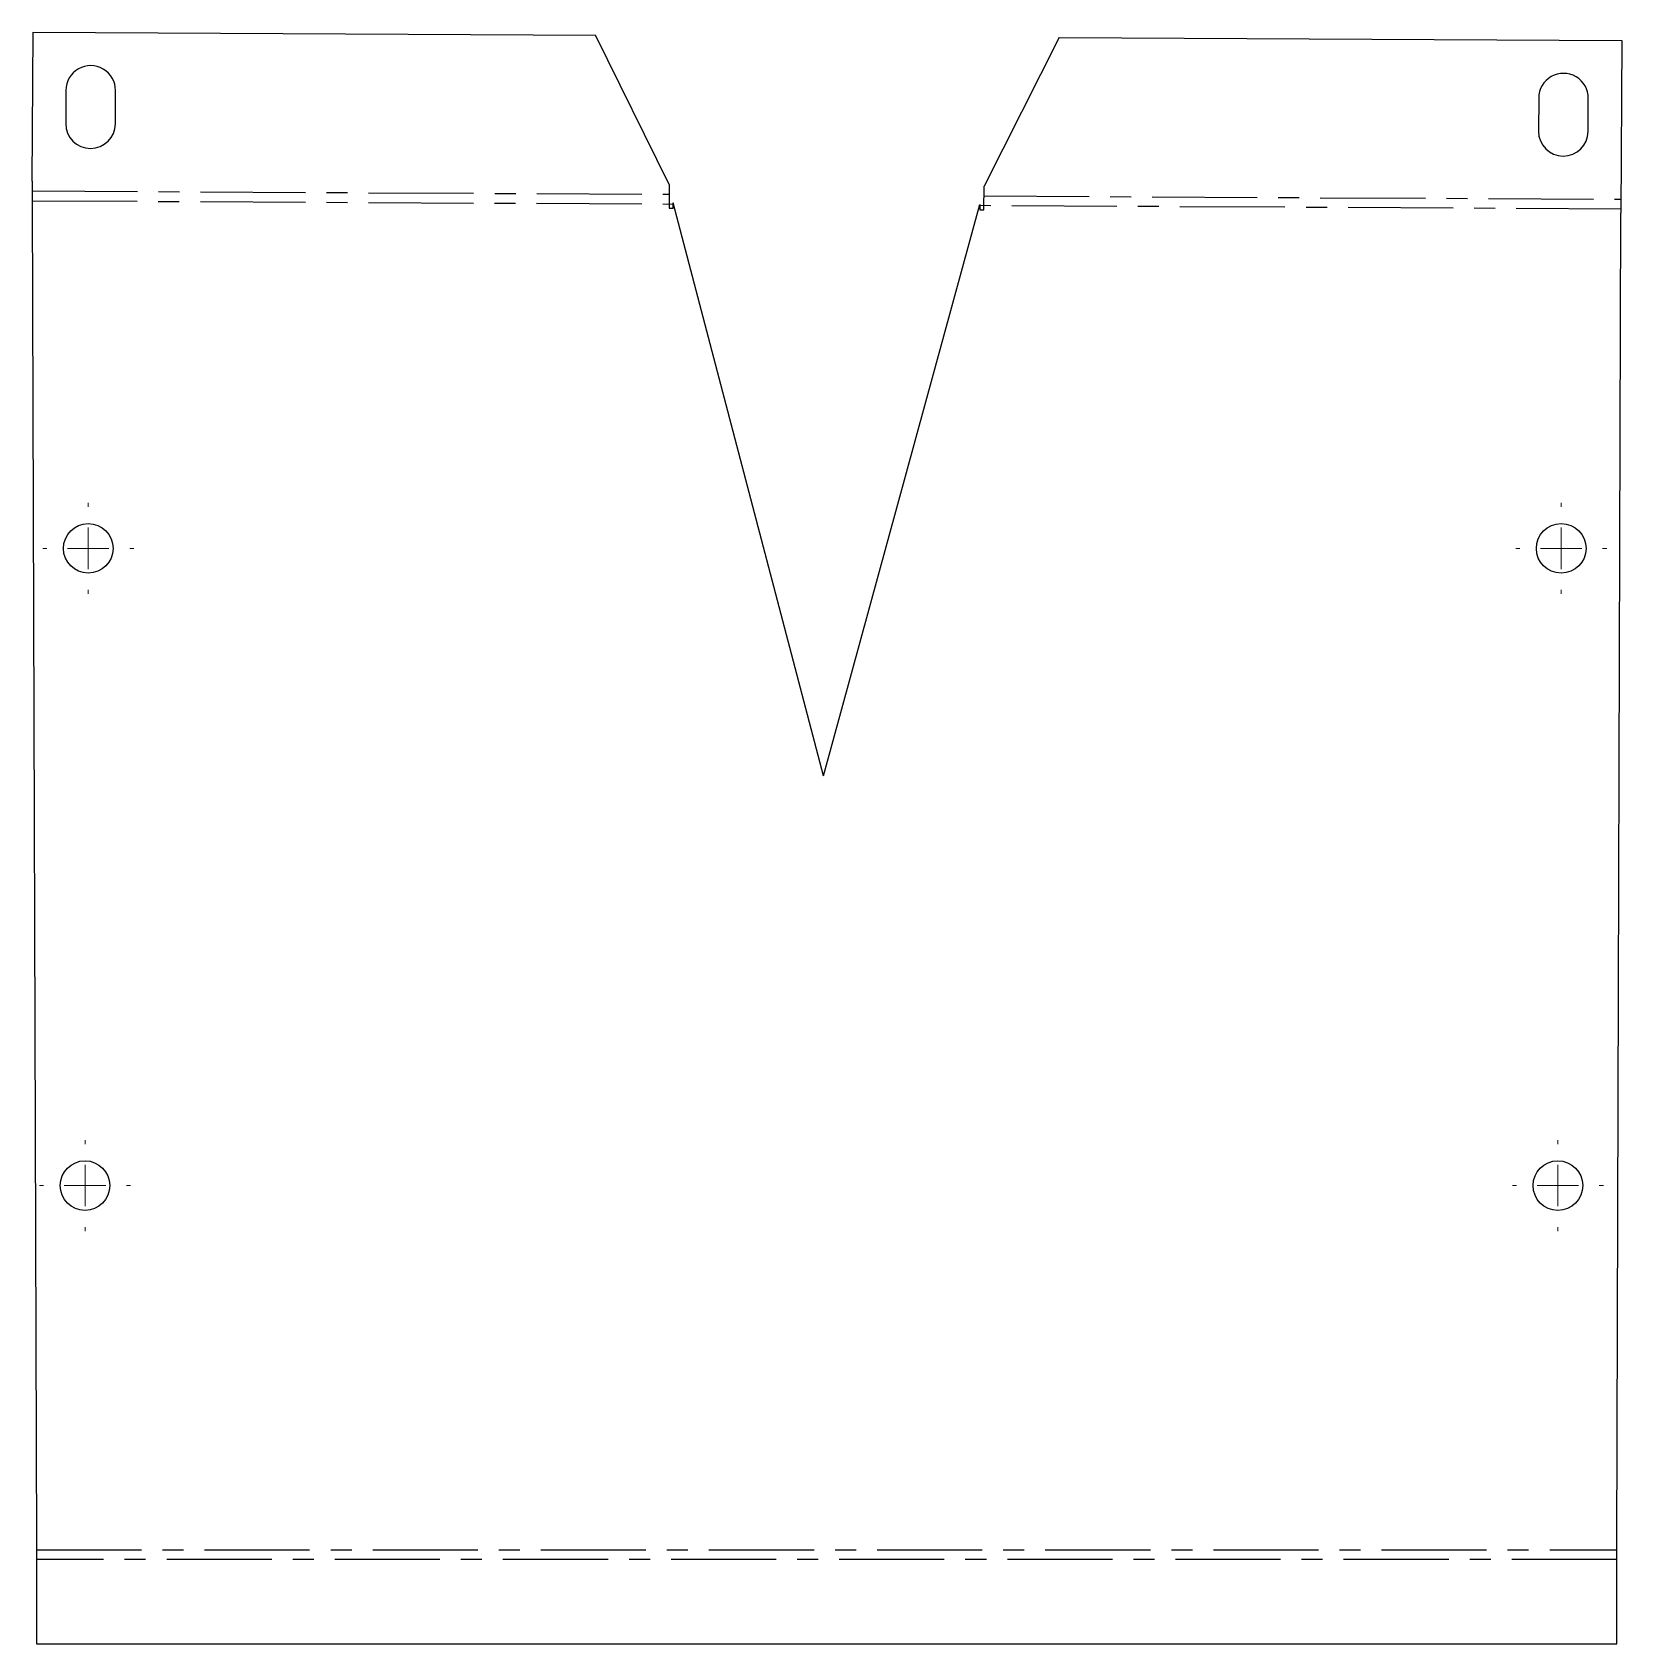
# Model space of a CAD drawing. Header units: millimetres. Extents: x 527 to 719, y 364 to 558.
import ezdxf

# ---------------------------------------------------------------- set-up
doc = ezdxf.new("R2010")
doc.units = ezdxf.units.MM
doc.linetypes.add('CENTERX2', pattern=[20.32, 12.7, -2.54, 2.54, -2.54])

# ---------------------------------------------------------------- blocks, each defined once
blk = doc.blocks.new('SW_CENTERMARKSYMBOL_0')
at = {"color": 0, "linetype": 'Continuous', "lineweight": 18}
for p, q in [((0, 5), (0, 5.5)), ((0, 0), (0, 2.5)), ((-5, 0), (-5.5, 0)), ((0, 0), (-2.5, 0)), ((0, 0), (0, -2.5)), ((0, 0), (2.5, 0)), ((5, 0), (5.5, 0)), ((0, -5), (0, -5.5))]:
    blk.add_line(p, q, dxfattribs=at)
blk = doc.blocks.new('SW_CENTERMARKSYMBOL_1')
at = {"color": 0, "linetype": 'Continuous', "lineweight": 18}
for p, q in [((0, 5), (0, 5.5)), ((0, 0), (0, 2.5)), ((-5, 0), (-5.5, 0)), ((0, 0), (-2.5, 0)), ((0, 0), (0, -2.5)), ((0, 0), (2.5, 0)), ((5, 0), (5.5, 0)), ((0, -5), (0, -5.5))]:
    blk.add_line(p, q, dxfattribs=at)
blk = doc.blocks.new('SW_CENTERMARKSYMBOL_2')
at = {"color": 0, "linetype": 'Continuous', "lineweight": 18}
for p, q in [((0, 5), (0, 5.5)), ((0, 0), (0, 2.5)), ((-5, 0), (-5.5, 0)), ((0, 0), (-2.5, 0)), ((0, 0), (0, -2.5)), ((0, 0), (2.5, 0)), ((5, 0), (5.5, 0)), ((0, -5), (0, -5.5))]:
    blk.add_line(p, q, dxfattribs=at)
blk = doc.blocks.new('SW_CENTERMARKSYMBOL_3')
at = {"color": 0, "linetype": 'Continuous', "lineweight": 18}
for p, q in [((0, 5), (0, 5.5)), ((0, 0), (0, 2.5)), ((-5, 0), (-5.5, 0)), ((0, 0), (-2.5, 0)), ((0, 0), (0, -2.5)), ((0, 0), (2.5, 0)), ((5, 0), (5.5, 0)), ((0, -5), (0, -5.5))]:
    blk.add_line(p, q, dxfattribs=at)

msp = doc.modelspace()

# ---------------------------------------------------------------- linework, layer by layer
at = {"color": 7, "linetype": 'Continuous', "lineweight": 25}
for p, q in [((526.82, 540.45), (526.91, 558.45)), ((526.91, 558.45), (594.89, 558.09)), ((603.79, 540.05), (594.89, 558.09)), ((650.94, 557.8), (641.84, 539.85)), ((650.94, 557.8), (718.91, 557.45)), ((718.91, 557.45), (718.8, 536.59)), ((530.88, 551.43), (530.86, 547.43)), ((536.86, 547.4), (536.88, 551.4)), ((708.87, 550.5), (708.85, 546.5)), ((714.85, 546.47), (714.87, 550.47)), ((526.82, 540.45), (526.82, 538.09)), ((603.79, 540.05), (603.78, 537.19)), ((641.83, 536.99), (641.84, 539.85)), ((526.82, 538.09), (527.31, 375.59)), ((604.28, 537.19), (604.28, 537.82)), ((622.45, 468.59), (604.28, 537.82)), ((622.45, 468.59), (641.33, 537.63)), ((641.33, 537.63), (641.33, 537)), ((603.78, 537.19), (604.28, 537.19)), ((641.33, 537), (641.83, 536.99)), ((718.32, 375.59), (718.81, 536.59)), ((718.8, 536.59), (718.81, 536.59)), ((527.31, 375.59), (527.32, 375.59)), ((527.32, 375.59), (527.32, 363.74)), ((718.32, 375.59), (718.32, 375.59)), ((718.32, 363.74), (718.32, 375.59)), ((527.32, 363.74), (718.32, 363.74))]:
    msp.add_line(p, q, dxfattribs=at)
at = {"color": 7, "linetype": 'CENTERX2'}
for p, q in [((526.81, 538.09), (604.32, 537.69)), ((526.82, 539.27), (603.79, 538.87)), ((718.85, 537.09), (641.29, 537.5)), ((641.84, 538.67), (718.81, 538.27)), ((527.32, 375.09), (718.32, 375.09)), ((718.32, 373.91), (527.32, 373.91))]:
    msp.add_line(p, q, dxfattribs=at)
at = {"color": 7, "linetype": 'Continuous', "lineweight": 25}
for centre in [(533.59, 496.09), (711.59, 496.09), (533.19, 419.09), (711.19, 419.09)]:
    msp.add_circle(centre, 3, dxfattribs=at)
for centre, start, end in [((533.88, 551.41), 359.7016, 179.7016), ((711.87, 550.48), 359.7016, 179.7016), ((533.86, 547.41), 179.7016, 359.7016), ((711.85, 546.48), 179.7016, 359.7016)]:
    msp.add_arc(centre, 3, start, end, dxfattribs=at)

# ---------------------------------------------------------------- block references
at = {"color": 7, "linetype": 'Continuous', "lineweight": 18}
for name, p in [('SW_CENTERMARKSYMBOL_1', (533.59, 496.09)), ('SW_CENTERMARKSYMBOL_3', (711.59, 496.09)), ('SW_CENTERMARKSYMBOL_0', (533.19, 419.09)), ('SW_CENTERMARKSYMBOL_2', (711.19, 419.09))]:
    msp.add_blockref(name, p, dxfattribs=at)

doc.saveas('drawing.dxf')
